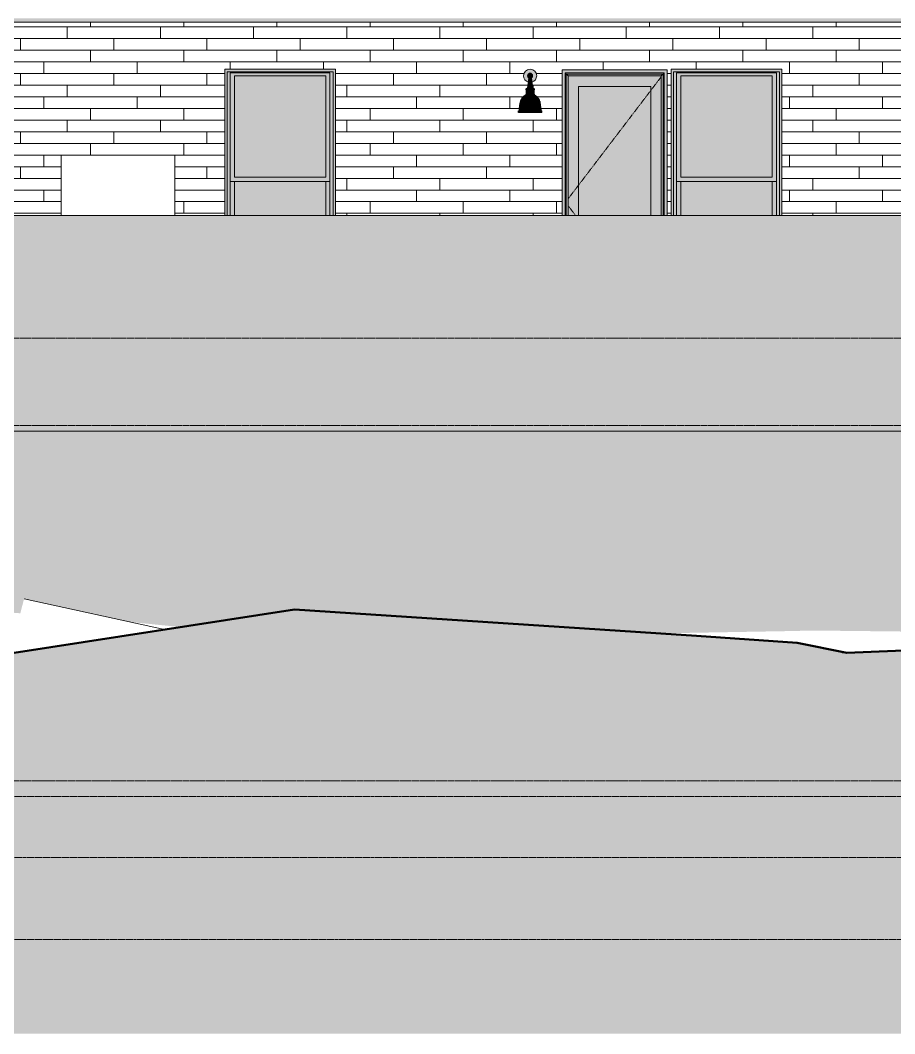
# Model space of a CAD drawing. Header units: inches. Extents: x -4178 to 1394, y -264 to 627.
# Drawn here: x -3475.6 to -3175.3, y -238.8 to 109.1 of the extents above; entities that cross this region are included whole.
import ezdxf

# ---------------------------------------------------------------- set-up
doc = ezdxf.new("R2010")
doc.units = ezdxf.units.IN
doc.header["$MEASUREMENT"] = 0
for name, pattern in [('Aligning Line 1_8_', [0.25, 0.125, -0.125]), ('Dash 1_16_', [0.125, 0.0625, -0.0625]), ('Grid Line 1_2_', [0.875, 0.5, -0.125, 0.125, -0.125])]:
    doc.linetypes.add(name, pattern=pattern)
for name, color, linetype, lineweight in [('0-1', 7, 'Continuous', 5), ('A-CLNG-1', 13, 'Continuous', 5), ('A-CLNG-2', 13, 'Continuous', 9), ('A-DOOR-4', 31, 'Continuous', 9), ('A-DOOR-5', 31, 'Dash 1_16_', 9), ('A-DOOR-FRAM', 31, 'Continuous', 9), ('A-DOOR-GLAZ', 31, 'Continuous', 9), ('A-FLOR-LEVL-1', 51, 'Grid Line 1_2_', 9), ('A-GLAZ-1', 151, 'Continuous', 9), ('A-WALL-3', 113, 'Continuous', 9), ('A-WALL-PATT-2', 111, 'Continuous', 9), ('C-TOPO', 7, 'Continuous', 9), ('C-TOPO-1', 250, 'Continuous', 50), ('E-ELEC-EQPM', 71, 'Continuous', 9), ('E-LITE-EQPM', 33, 'Continuous', 9), ('G-ANNO-SYMB', 111, 'Aligning Line 1_8_', 9), ('G-ANNO-SYMB-1', 147, 'Aligning Line 1_8_', 9), ('S-FNDN-1', 32, 'Continuous', 5)]:
    doc.layers.add(name, color=color, linetype=linetype, lineweight=lineweight)

# ---------------------------------------------------------------- blocks, each defined once
blk = doc.blocks.new('CTR  - Topography_rvt-1-BUILDING ELEVATION - WEST')
at = {"layer": 'C-TOPO'}
h = blk.add_hatch(dxfattribs=at)
h.set_pattern_fill('FP_3', color=256, style=0, pattern_type=2)
h.set_pattern_definition([(0, (-2936.56, 0), (24, 24), [24, -24]), (0, (-2936.56, 9), (24, 24), [24, -24]), (0, (-2936.56, 18), (24, 24), [24, -24]), (90, (-2933.56, 21), (-24, 24), [24, -24]), (90, (-2924.56, 21), (-24, 24), [24, -24]), (90, (-2915.56, 21), (-24, 24), [24, -24])])
h.paths.add_polyline_path([(-3078.28, -238.78), (-1926.91, -238.78), (-1926.91, -111.74), (-1948.54, -112.02), (-2089.83, -110.5), (-2098.67, -109.67), (-2269.1, -108), (-2283.86, -106.82), (-2289.99, -108), (-2520.53, -107.41), (-2640, -107.55), (-2645.4, -108), (-2730.41, -108), (-2736.58, -107.45), (-2865.63, -107.32), (-3028.03, -105.51), (-3133.52, -105.67), (-3191.84, -108), (-3208.83, -104.64), (-3243.43, -102.17), (-3381.47, -93.2), (-3477.77, -108), (-3552.41, -102.42), (-3643.76, -108), (-3681.9, -102.54), (-3912.57, -3.08), (-3919.57, 0), (-3932.13, 0), (-3985.01, -3.27), (-3985.01, -238.78), (-3133.45, -238.78)], flags=0)
for p, q in [((-3426.07, -100.05), (-3474.33, -89.55)), ((-3477.77, -108), (-3381.47, -93.2)), ((-3243.43, -102.17), (-3381.47, -93.2)), ((-3208.83, -104.64), (-3243.43, -102.17)), ((-3191.84, -108), (-3208.83, -104.64)), ((-3133.45, -105.66), (-3191.84, -108)), ((-3193.41, -108), (-3191.84, -108))]:
    blk.add_line(p, q, dxfattribs=at)
at = {"layer": 'C-TOPO-1'}
for p, q in [((-3381.47, -93.2), (-3477.77, -108)), ((-3243.43, -102.17), (-3381.47, -93.2)), ((-3208.83, -104.64), (-3243.43, -102.17)), ((-3191.84, -108), (-3208.83, -104.64)), ((-3133.45, -105.66), (-3191.84, -108))]:
    blk.add_line(p, q, dxfattribs=at)
blk = doc.blocks.new('CTR - 1st Phase -Stairs _ Elevators_rvt-1-BUILDING ELEVATION - WEST')
at = {"layer": 'A-FLOR-LEVL-1'}
for p, q in [((-4168.71, 0), (-1830.2, 0)), ((-4168.71, -30), (-1830.2, -30)), ((-4168.71, -152), (-1830.2, -152))]:
    blk.add_line(p, q, dxfattribs=at)
at = {"layer": 'G-ANNO-SYMB-1'}
blk.add_line((-1926.91, -206.49), (-4071.96, -206.49), dxfattribs=at)
blk = doc.blocks.new('Door-Inswing-Andersen-400_Series-Single - 3_ 0-1_8_ x custom height - _1st _ 2nd floor-2651741-BUILDING ELEVATION - WEST')
at = {"layer": 'A-DOOR-FRAM'}
for points in [[(-3288.55, 42), (-3288.51, 90.97), (-3254.49, 90.97), (-3254.49, 42), (-3253.46, 42), (-3253.46, 92), (-3289.59, 92), (-3289.59, 42), (-3288.84, 42)], [(-3288.21, 42), (-3288.21, 90.62), (-3288.55, 90.97), (-3288.55, 42)], [(-3254.95, 90.62), (-3254.84, 90.62), (-3254.49, 90.97), (-3288.55, 90.97), (-3288.21, 90.62), (-3255.02, 90.62)], [(-3288.1, 42), (-3287.52, 42), (-3287.52, 89.94), (-3288.21, 90.62), (-3288.21, 42)], [(-3267.59, 89.94), (-3255.52, 89.94), (-3254.84, 90.62), (-3288.21, 90.62), (-3287.52, 89.94), (-3283.96, 89.94)], [(-3254.95, 42), (-3254.84, 42), (-3254.84, 90.62), (-3255.52, 89.94), (-3255.52, 42)], [(-3254.49, 42), (-3254.49, 90.97), (-3254.84, 90.62), (-3254.84, 42)], [(-3257.47, 42), (-3255.52, 42), (-3255.52, 89.94), (-3287.52, 89.94), (-3287.52, 42), (-3283.96, 42), (-3283.96, 86.37), (-3259.09, 86.37), (-3259.09, 42)]]:
    blk.add_hatch(color=256, dxfattribs=at).paths.add_polyline_path(points, flags=0)
at = {"layer": 'A-DOOR-GLAZ'}
blk.add_hatch(color=256, dxfattribs=at).paths.add_polyline_path([(-3259.09, 42), (-3259.09, 86.37), (-3283.96, 86.37), (-3283.96, 42), (-3267.59, 42)], flags=0)
at = {"layer": 'A-DOOR-5'}
for p, q in [((-3287.52, 47.74), (-3255.52, 89.67)), ((-3287.52, 45.45), (-3284.89, 42))]:
    blk.add_line(p, q, dxfattribs=at)
at = {"layer": 'A-DOOR-FRAM'}
for p, q in [((-3289.59, 92), (-3289.59, 42)), ((-3253.46, 92), (-3289.59, 92)), ((-3289.59, 92), (-3289.59, 42)), ((-3253.46, 92), (-3289.59, 92)), ((-3288.55, 90.97), (-3288.55, 42)), ((-3288.55, 90.97), (-3254.49, 90.97)), ((-3288.21, 90.62), (-3288.55, 90.97)), ((-3288.55, 90.97), (-3288.55, 42)), ((-3288.55, 90.97), (-3254.49, 90.97)), ((-3287.52, 89.94), (-3288.21, 90.62)), ((-3288.21, 90.62), (-3288.21, 42)), ((-3254.84, 90.62), (-3288.21, 90.62)), ((-3255.52, 89.94), (-3254.84, 90.62)), ((-3254.84, 90.62), (-3254.49, 90.97)), ((-3254.84, 42), (-3254.84, 90.62)), ((-3254.49, 90.97), (-3254.49, 42)), ((-3254.49, 90.97), (-3254.49, 42)), ((-3253.46, 42), (-3253.46, 92)), ((-3253.46, 42), (-3253.46, 92)), ((-3287.52, 89.94), (-3287.52, 42)), ((-3255.52, 89.94), (-3287.52, 89.94)), ((-3255.52, 42), (-3255.52, 89.94)), ((-3283.96, 42), (-3283.96, 86.37)), ((-3283.96, 86.37), (-3259.09, 86.37)), ((-3259.09, 86.37), (-3259.09, 42))]:
    blk.add_line(p, q, dxfattribs=at)
blk = doc.blocks.new('Window-Double_Hung-Andersen-400_Series-Tilt_Wash - 1st Floor-2636085-BUILDING ELEVATION - WEST')
at = {"layer": 'A-GLAZ-1'}
for points in [[(-3368.64, 42), (-3367.4, 42), (-3367.4, 92.25), (-3405.42, 92.25), (-3405.42, 42), (-3403.55, 42), (-3403.55, 91), (-3369.27, 91), (-3369.27, 42)], [(-3401.66, 55.25), (-3370.71, 55.25), (-3370.71, 90), (-3402.11, 90), (-3402.11, 55.25)], [(-3370.71, 42), (-3370.71, 53.75), (-3402.11, 53.75), (-3402.11, 42), (-3401.66, 42)]]:
    blk.add_hatch(color=256, dxfattribs=at).paths.add_polyline_path(points, flags=0)
h = blk.add_hatch(color=256, dxfattribs=at)
h.paths.add_polyline_path([(-3369.27, 53.75), (-3369.27, 91), (-3403.55, 90.99), (-3403.55, 53.75), (-3370.71, 53.75)], flags=0)
h.paths.add_polyline_path([(-3401.66, 55.25), (-3402.11, 55.25), (-3402.11, 90), (-3370.71, 90), (-3370.71, 55.25)], flags=0)
h = blk.add_hatch(color=256, dxfattribs=at)
h.paths.add_polyline_path([(-3402.11, 42), (-3402.11, 53.75), (-3403.55, 53.75), (-3403.55, 42), (-3403.36, 42)], flags=0)
h.paths.add_polyline_path([(-3370.71, 42), (-3369.27, 42), (-3369.27, 53.75), (-3370.71, 53.75), (-3370.71, 48.39)], flags=0)
for p, q in [((-3367.4, 92.25), (-3405.42, 92.25)), ((-3405.42, 92.25), (-3405.42, 42)), ((-3405.42, 42), (-3405.42, 92.25)), ((-3367.4, 92.25), (-3405.42, 92.25)), ((-3404.61, 91.31), (-3404.61, 42)), ((-3404.61, 91.31), (-3368.21, 91.31)), ((-3403.55, 42), (-3403.55, 91)), ((-3403.55, 91), (-3369.27, 91)), ((-3369.27, 91), (-3369.27, 42)), ((-3368.21, 91.31), (-3368.21, 42)), ((-3367.4, 42), (-3367.4, 92.25)), ((-3367.4, 42), (-3367.4, 92.25)), ((-3402.11, 55.25), (-3402.11, 90)), ((-3402.11, 90), (-3370.71, 90)), ((-3370.71, 90), (-3370.71, 55.25)), ((-3403.55, 53.75), (-3369.27, 53.75)), ((-3370.71, 55.25), (-3402.11, 55.25)), ((-3402.11, 42), (-3402.11, 53.75)), ((-3370.71, 53.75), (-3370.71, 42))]:
    blk.add_line(p, q, dxfattribs=at)
blk = doc.blocks.new('VISA-OW2400-02-SASS - OW2400-L30K-MVOLT-V14-BUILDING ELEVATION - WEST')
at = {"layer": 'E-LITE-EQPM'}
h = blk.add_hatch(color=256, dxfattribs=at)
h.paths.add_polyline_path([(-3299.94, 87.83), (-3299.41, 88.05), (-3298.95, 88.41), (-3298.59, 88.88), (-3298.36, 89.42), (-3298.29, 90), (-3298.36, 90.58), (-3298.59, 91.13), (-3298.95, 91.59), (-3299.41, 91.95), (-3299.95, 92.17), (-3300.54, 92.25), (-3301.12, 92.17), (-3301.66, 91.95), (-3302.13, 91.59), (-3302.48, 91.13), (-3302.71, 90.58), (-3302.79, 90), (-3302.71, 89.42), (-3302.48, 88.88), (-3302.13, 88.41), (-3301.66, 88.05), (-3301.13, 87.83), (-3300.92, 89.24), (-3301.26, 89.55), (-3301.3, 89.68), (-3301.32, 89.69), (-3301.37, 90.05), (-3301.28, 90.32), (-3301.27, 90.39), (-3301.25, 90.44), (-3300.95, 90.73), (-3300.85, 90.75), (-3300.69, 90.85), (-3300.68, 90.79), (-3300.62, 90.77), (-3300.54, 90.71), (-3300.47, 90.77), (-3300.53, 90.79), (-3300.44, 90.85), (-3300.2, 90.71), (-3300.28, 90.83), (-3300.13, 90.75), (-3299.98, 90.65), (-3299.83, 90.46), (-3299.72, 90.19), (-3299.7, 90.02), (-3299.77, 89.66), (-3299.83, 89.63), (-3299.92, 89.41), (-3300, 89.35), (-3300.17, 89.22), (-3299.95, 87.89)], flags=0)
h.paths.add_polyline_path([(-3300.54, 90.77), (-3300.64, 90.79), (-3300.6, 90.87), (-3300.54, 90.77)], flags=0)
h = blk.add_hatch(color=256, dxfattribs=at)
h.paths.add_polyline_path([(-3300.72, 89.22), (-3300.54, 89.22), (-3300.54, 90.71), (-3300.69, 90.79), (-3300.72, 90.79), (-3300.72, 90.84), (-3300.85, 90.79), (-3300.88, 90.79), (-3301.28, 90.41), (-3301.28, 90.32), (-3301.34, 90.2), (-3301.36, 89.97), (-3301.3, 89.68), (-3301.27, 89.65), (-3301.26, 89.54), (-3300.9, 89.22), (-3300.76, 89.22)], flags=0)
h.paths.add_polyline_path([(-3300.54, 90.77), (-3300.6, 90.87), (-3300.64, 90.79), (-3300.54, 90.77)], flags=0)
for points in [[(-3300.24, 89.22), (-3300.17, 89.22), (-3299.85, 89.53), (-3299.81, 89.67), (-3299.77, 89.67), (-3299.7, 89.82), (-3299.7, 90.02), (-3299.72, 90.19), (-3299.85, 90.5), (-3299.98, 90.65), (-3300.2, 90.8), (-3300.28, 90.81), (-3300.28, 90.75), (-3300.49, 90.84), (-3300.54, 90.77), (-3300.44, 90.77), (-3300.54, 90.67), (-3300.54, 89.22), (-3300.26, 89.22)], [(-3300.92, 85.93), (-3300.54, 85.93), (-3300.54, 89.22), (-3300.9, 89.22), (-3301.41, 85.93), (-3300.96, 85.93)], [(-3299.64, 85.93), (-3300.2, 89.22), (-3300.54, 89.22), (-3300.54, 85.93), (-3299.69, 85.93)], [(-3300.81, 85.29), (-3300.54, 85.29), (-3300.55, 85.54), (-3301.99, 85.54), (-3301.99, 85.29), (-3300.83, 85.29)], [(-3300.84, 83.41), (-3300.54, 83.41), (-3300.55, 83.66), (-3301.99, 83.66), (-3301.99, 83.41), (-3300.85, 83.41)], [(-3300.85, 83.72), (-3300.54, 83.72), (-3300.56, 85.22), (-3301.92, 85.22), (-3301.89, 83.72), (-3300.88, 83.72)], [(-3300.81, 85.54), (-3300.54, 85.54), (-3300.54, 85.65), (-3300.54, 85.67), (-3300.54, 85.7), (-3301.54, 85.67), (-3301.54, 85.65), (-3301.83, 85.62), (-3301.89, 85.54), (-3300.81, 85.54)], [(-3300.54, 85.22), (-3300.55, 85.29), (-3301.79, 85.29), (-3301.73, 85.22), (-3300.56, 85.22)], [(-3300.86, 83.66), (-3300.54, 83.67), (-3300.54, 83.72), (-3301.73, 83.72), (-3301.79, 83.66), (-3300.88, 83.66)], [(-3299.64, 85.7), (-3299.64, 85.74), (-3299.65, 85.77), (-3299.64, 85.8), (-3299.55, 85.78), (-3299.55, 85.8), (-3299.64, 85.93), (-3300.54, 85.93), (-3300.54, 85.7), (-3300.15, 85.71), (-3299.96, 85.72), (-3299.78, 85.72), (-3299.64, 85.7)], [(-3299.18, 85.54), (-3299.28, 85.64), (-3300.54, 85.7), (-3300.54, 85.67), (-3300.54, 85.65), (-3300.54, 85.54), (-3299.25, 85.54)], [(-3299.15, 85.29), (-3299.09, 85.29), (-3299.09, 85.54), (-3300.54, 85.54), (-3300.54, 85.29), (-3299.18, 85.29)], [(-3299.85, 85.22), (-3299.34, 85.22), (-3299.28, 85.29), (-3300.54, 85.29), (-3300.54, 85.22), (-3299.9, 85.22)], [(-3299.18, 83.72), (-3299.15, 83.72), (-3299.15, 85.22), (-3300.54, 85.22), (-3300.54, 83.72), (-3299.25, 83.72)], [(-3299.34, 83.66), (-3299.28, 83.66), (-3299.36, 83.72), (-3300.54, 83.72), (-3300.54, 83.66), (-3299.36, 83.66)], [(-3299.14, 83.41), (-3299.09, 83.41), (-3299.09, 83.66), (-3300.54, 83.66), (-3300.54, 83.41), (-3299.18, 83.41)], [(-3301.08, 77.98), (-3300.54, 77.98), (-3300.54, 80.85), (-3303.93, 80.85), (-3304.23, 79.24), (-3304.28, 78.3), (-3304.29, 77.98), (-3301.11, 77.98)], [(-3301.47, 80.85), (-3300.54, 80.85), (-3300.54, 83.41), (-3301.99, 83.41), (-3302.87, 82.8), (-3303.58, 81.93), (-3303.93, 80.85), (-3301.56, 80.85)], [(-3297.14, 80.85), (-3297.55, 82.01), (-3298.34, 82.91), (-3299.14, 83.41), (-3300.54, 83.41), (-3300.54, 80.85), (-3297.14, 80.85)], [(-3297.14, 77.98), (-3296.79, 77.98), (-3296.81, 78.79), (-3296.92, 79.73), (-3297.14, 80.85), (-3300.54, 80.85), (-3300.54, 77.98), (-3297.24, 77.98)], [(-3301.56, 77.38), (-3300.54, 77.38), (-3300.54, 77.98), (-3304.53, 77.98), (-3304.53, 77.38), (-3301.68, 77.38)], [(-3296.54, 77.38), (-3296.54, 77.98), (-3300.54, 77.98), (-3300.54, 77.38), (-3297.02, 77.38)]]:
    blk.add_hatch(color=256, dxfattribs=at).paths.add_polyline_path(points, flags=0)
h = blk.add_hatch(color=256, dxfattribs=at)
h.paths.add_polyline_path([(-3300.64, 85.7), (-3300.54, 85.73), (-3300.54, 85.93), (-3301.44, 85.93), (-3301.48, 85.81), (-3301.41, 85.81), (-3301.41, 85.75), (-3301.31, 85.73), (-3301.29, 85.71), (-3301.09, 85.72), (-3300.88, 85.72), (-3300.7, 85.7)], flags=0)
h.paths.add_polyline_path([(-3301.44, 85.7), (-3301.44, 85.74), (-3301.48, 85.7)], flags=0)
for p, q in [((-3300.96, 89.22), (-3301.48, 85.93)), ((-3300.54, 89.22), (-3300.9, 89.22)), ((-3300.17, 89.22), (-3300.54, 89.22)), ((-3299.59, 85.93), (-3300.11, 89.22)), ((-3301.99, 85.54), (-3301.99, 85.29)), ((-3300.54, 85.54), (-3301.99, 85.54)), ((-3301.99, 85.29), (-3301.92, 85.22)), ((-3300.54, 85.29), (-3301.99, 85.29)), ((-3301.92, 83.72), (-3301.99, 83.66)), ((-3301.99, 83.66), (-3301.99, 83.41)), ((-3300.54, 83.66), (-3301.99, 83.66)), ((-3301.92, 85.22), (-3301.92, 83.72)), ((-3300.54, 85.22), (-3301.92, 85.22)), ((-3300.54, 83.72), (-3301.92, 83.72)), ((-3300.54, 85.7), (-3301.65, 85.7)), ((-3301.48, 85.7), (-3301.22, 85.7)), ((-3301.12, 85.93), (-3301.44, 85.93)), ((-3300.54, 85.93), (-3301.09, 85.93)), ((-3299.64, 85.93), (-3300.54, 85.93)), ((-3299.42, 85.7), (-3300.54, 85.7)), ((-3299.09, 85.54), (-3300.54, 85.54)), ((-3299.09, 85.29), (-3300.54, 85.29)), ((-3299.15, 85.22), (-3300.54, 85.22)), ((-3299.15, 83.72), (-3300.54, 83.72)), ((-3299.09, 83.66), (-3300.54, 83.66)), ((-3299.85, 85.7), (-3299.42, 85.7)), ((-3299.15, 85.22), (-3299.09, 85.29)), ((-3299.15, 83.72), (-3299.15, 85.22)), ((-3299.09, 83.66), (-3299.15, 83.72)), ((-3299.09, 85.29), (-3299.09, 85.54)), ((-3299.09, 83.41), (-3299.09, 83.66)), ((-3300.54, 83.41), (-3301.99, 83.41)), ((-3299.09, 83.41), (-3300.54, 83.41)), ((-3304.59, 77.98), (-3304.59, 77.38)), ((-3304.53, 77.98), (-3300.54, 77.98)), ((-3300.54, 77.38), (-3304.53, 77.38)), ((-3300.54, 77.98), (-3296.54, 77.98)), ((-3296.54, 77.38), (-3300.54, 77.38)), ((-3296.48, 77.38), (-3296.48, 77.98))]:
    blk.add_line(p, q, dxfattribs=at)
at = {"layer": 'E-LITE-EQPM', "flags": 128}
for points in [[(-3300.96, 89.22), (-3300.99, 89.24), (-3301.02, 89.26), (-3301.05, 89.29), (-3301.08, 89.31), (-3301.1, 89.34), (-3301.13, 89.36), (-3301.16, 89.39), (-3301.18, 89.42), (-3301.2, 89.45), (-3301.22, 89.48), (-3301.24, 89.51), (-3301.26, 89.54), (-3301.28, 89.57), (-3301.3, 89.6), (-3301.31, 89.64), (-3301.33, 89.67), (-3301.34, 89.71), (-3301.35, 89.74), (-3301.36, 89.78), (-3301.37, 89.81), (-3301.38, 89.85), (-3301.38, 89.89), (-3301.38, 89.92), (-3301.39, 89.96), (-3301.39, 90), (-3301.39, 90.03), (-3301.39, 90.07), (-3301.38, 90.11), (-3301.38, 90.14), (-3301.37, 90.18), (-3301.36, 90.22), (-3301.35, 90.25), (-3301.34, 90.29), (-3301.33, 90.32), (-3301.32, 90.36), (-3301.3, 90.39), (-3301.29, 90.42), (-3301.27, 90.46), (-3301.25, 90.49), (-3301.23, 90.52), (-3301.21, 90.55), (-3301.19, 90.58), (-3301.16, 90.61), (-3301.14, 90.63), (-3301.11, 90.66), (-3301.08, 90.68), (-3301.06, 90.71), (-3301.03, 90.73), (-3301, 90.75), (-3300.97, 90.77), (-3300.94, 90.79), (-3300.9, 90.81), (-3300.87, 90.83), (-3300.84, 90.84), (-3300.8, 90.86), (-3300.77, 90.87), (-3300.73, 90.88), (-3300.7, 90.89), (-3300.66, 90.9), (-3300.63, 90.91), (-3300.59, 90.91), (-3300.55, 90.92), (-3300.54, 90.92)], [(-3300.54, 90.92), (-3300.5, 90.92), (-3300.46, 90.91), (-3300.43, 90.91), (-3300.39, 90.9), (-3300.35, 90.89), (-3300.32, 90.88), (-3300.28, 90.87), (-3300.25, 90.85), (-3300.22, 90.84), (-3300.18, 90.82), (-3300.15, 90.8), (-3300.12, 90.78), (-3300.09, 90.76), (-3300.06, 90.74), (-3300.03, 90.72), (-3300, 90.7), (-3299.97, 90.67), (-3299.95, 90.65), (-3299.92, 90.62), (-3299.9, 90.59), (-3299.88, 90.56), (-3299.85, 90.53), (-3299.83, 90.5), (-3299.81, 90.47), (-3299.8, 90.44), (-3299.78, 90.41), (-3299.76, 90.37), (-3299.75, 90.34), (-3299.74, 90.3), (-3299.72, 90.27), (-3299.71, 90.23), (-3299.71, 90.2), (-3299.7, 90.16), (-3299.69, 90.12), (-3299.69, 90.09), (-3299.69, 90.05), (-3299.68, 90.01), (-3299.69, 89.98), (-3299.69, 89.94), (-3299.69, 89.9), (-3299.69, 89.87), (-3299.7, 89.83), (-3299.71, 89.79), (-3299.72, 89.76), (-3299.73, 89.72), (-3299.74, 89.69), (-3299.75, 89.65), (-3299.77, 89.62), (-3299.78, 89.59), (-3299.8, 89.55), (-3299.82, 89.52), (-3299.84, 89.49), (-3299.86, 89.46), (-3299.88, 89.43), (-3299.91, 89.4), (-3299.93, 89.38), (-3299.96, 89.35), (-3299.98, 89.32), (-3300.01, 89.3), (-3300.04, 89.28), (-3300.07, 89.25), (-3300.1, 89.23), (-3300.11, 89.22)], [(-3301.99, 85.54), (-3301.97, 85.56), (-3301.96, 85.57), (-3301.95, 85.58), (-3301.94, 85.59), (-3301.92, 85.61), (-3301.91, 85.62), (-3301.89, 85.63), (-3301.88, 85.64), (-3301.86, 85.65), (-3301.85, 85.66), (-3301.83, 85.66), (-3301.81, 85.67), (-3301.8, 85.68), (-3301.78, 85.68), (-3301.76, 85.69), (-3301.74, 85.69), (-3301.73, 85.7), (-3301.71, 85.7), (-3301.71, 85.7)], [(-3301.71, 85.7), (-3301.7, 85.7), (-3301.69, 85.7), (-3301.68, 85.7), (-3301.67, 85.71), (-3301.66, 85.71), (-3301.65, 85.71), (-3301.64, 85.71), (-3301.64, 85.71), (-3301.63, 85.72), (-3301.62, 85.72), (-3301.61, 85.72), (-3301.6, 85.73), (-3301.59, 85.73), (-3301.59, 85.74), (-3301.58, 85.74), (-3301.57, 85.75), (-3301.57, 85.75), (-3301.56, 85.76), (-3301.55, 85.76), (-3301.55, 85.77), (-3301.54, 85.78), (-3301.53, 85.78), (-3301.53, 85.79), (-3301.52, 85.8), (-3301.52, 85.81), (-3301.51, 85.81), (-3301.51, 85.82), (-3301.5, 85.83), (-3301.5, 85.84), (-3301.5, 85.85), (-3301.49, 85.85), (-3301.49, 85.86), (-3301.49, 85.87), (-3301.49, 85.88), (-3301.48, 85.89), (-3301.48, 85.9), (-3301.48, 85.91), (-3301.48, 85.92), (-3301.48, 85.93), (-3301.48, 85.93)], [(-3299.59, 85.93), (-3299.59, 85.92), (-3299.59, 85.91), (-3299.59, 85.9), (-3299.59, 85.89), (-3299.59, 85.88), (-3299.58, 85.87), (-3299.58, 85.87), (-3299.58, 85.86), (-3299.58, 85.85), (-3299.57, 85.84), (-3299.57, 85.83), (-3299.57, 85.82), (-3299.56, 85.82), (-3299.56, 85.81), (-3299.55, 85.8), (-3299.55, 85.79), (-3299.54, 85.79), (-3299.54, 85.78), (-3299.53, 85.77), (-3299.52, 85.77), (-3299.52, 85.76), (-3299.51, 85.75), (-3299.5, 85.75), (-3299.49, 85.74), (-3299.49, 85.74), (-3299.48, 85.73), (-3299.47, 85.73), (-3299.46, 85.72), (-3299.46, 85.72), (-3299.45, 85.72), (-3299.44, 85.71), (-3299.43, 85.71), (-3299.42, 85.71), (-3299.41, 85.71), (-3299.4, 85.71), (-3299.4, 85.7), (-3299.39, 85.7), (-3299.38, 85.7), (-3299.37, 85.7), (-3299.37, 85.7)], [(-3299.37, 85.7), (-3299.35, 85.7), (-3299.33, 85.69), (-3299.31, 85.69), (-3299.3, 85.68), (-3299.28, 85.68), (-3299.26, 85.67), (-3299.24, 85.66), (-3299.23, 85.66), (-3299.21, 85.65), (-3299.2, 85.64), (-3299.18, 85.63), (-3299.17, 85.62), (-3299.15, 85.61), (-3299.14, 85.59), (-3299.13, 85.58), (-3299.11, 85.57), (-3299.1, 85.56), (-3299.09, 85.54), (-3299.09, 85.54)], [(-3304.34, 77.98), (-3304.28, 78.83), (-3304.18, 79.68), (-3304.05, 80.52), (-3303.99, 80.85)], [(-3303.99, 80.85), (-3303.96, 80.99), (-3303.92, 81.12), (-3303.88, 81.26), (-3303.83, 81.4), (-3303.78, 81.53), (-3303.72, 81.66), (-3303.66, 81.79), (-3303.59, 81.91), (-3303.52, 82.04), (-3303.44, 82.16), (-3303.36, 82.28), (-3303.28, 82.39), (-3303.18, 82.5), (-3303.09, 82.61), (-3302.99, 82.71), (-3302.89, 82.81), (-3302.78, 82.9), (-3302.67, 82.99), (-3302.55, 83.08), (-3302.43, 83.16), (-3302.31, 83.23), (-3302.19, 83.3), (-3302.06, 83.37), (-3301.99, 83.41)], [(-3299.09, 83.41), (-3298.96, 83.34), (-3298.83, 83.28), (-3298.71, 83.2), (-3298.59, 83.12), (-3298.47, 83.04), (-3298.36, 82.95), (-3298.25, 82.86), (-3298.14, 82.77), (-3298.04, 82.67), (-3297.94, 82.56), (-3297.85, 82.45), (-3297.76, 82.34), (-3297.68, 82.23), (-3297.6, 82.11), (-3297.52, 81.99), (-3297.45, 81.86), (-3297.38, 81.74), (-3297.32, 81.61), (-3297.27, 81.47), (-3297.22, 81.34), (-3297.18, 81.2), (-3297.14, 81.07), (-3297.1, 80.93), (-3297.09, 80.85)], [(-3297.09, 80.85), (-3296.94, 80), (-3296.83, 79.16), (-3296.75, 78.3), (-3296.73, 77.98)]]:
    blk.add_lwpolyline(points, dxfattribs=at)
at = {"layer": 'E-LITE-EQPM'}
for start, end in [(360, 180), (180, 254.7454), (285.2546, 360)]:
    blk.add_arc((-3300.54, 90), 2.25, start, end, dxfattribs=at)
blk = doc.blocks.new('262400 - Switchboards and Panelboards - Electric Panel - Generic - 262400 - Switchboards and Panelboards - Electric Panel - Generic-2655902-BUILDING ELEVATION - WEST')
at = {"layer": 'E-ELEC-EQPM'}
for p, q in [((-3568.59, 62.71), (-3529.59, 62.71)), ((-3568.59, 42), (-3568.59, 62.71)), ((-3529.59, 42), (-3529.59, 62.71))]:
    blk.add_line(p, q, dxfattribs=at)

msp = doc.modelspace()

# ---------------------------------------------------------------- hatches: boundary and pattern name
at = {"layer": 'A-CLNG-1'}
msp.add_hatch(color=256, dxfattribs=at).paths.add_polyline_path([(-2645.549, 108.375), (-2637.674, 108.375), (-2637.674, 109.75), (-3860.474, 109.75), (-3860.474, 108.375), (-2654.177, 108.375)], flags=0)
at = {"layer": 'A-WALL-PATT-2'}
h = msp.add_hatch(dxfattribs=at)
h.set_pattern_fill('FP_5', color=256, style=0, pattern_type=2)
h.set_pattern_definition([(0, (-3827.511, -29.2), (0, 4), []), (90, (-3827.511, -29.2), (-8, 8), [4, -28]), (90, (-3811.511, -25.2), (-8, 8), [4, -28])])
h.paths.add_polyline_path([(-3823.199, 42), (-3808.748, 42), (-3808.748, 92.25), (-3770.725, 92.25), (-3770.725, 42), (-3747.475, 42), (-3747.475, 62.708), (-3587.475, 62.708), (-3587.475, 42), (-3568.588, 42), (-3568.588, 62.708), (-3529.588, 62.708), (-3529.588, 42), (-3508.686, 42), (-3508.686, 53), (-3479.686, 53), (-3479.686, 42), (-3461.588, 42), (-3461.588, 62.708), (-3422.588, 62.708), (-3422.588, 42), (-3405.422, 42), (-3405.422, 92.25), (-3367.399, 92.25), (-3367.399, 42), (-3289.586, 42), (-3289.586, 92), (-3253.461, 92), (-3253.461, 42), (-3252.135, 42), (-3252.135, 92.25), (-3214.112, 92.25), (-3214.112, 42), (-3170.086, 42), (-3170.086, 53), (-3141.086, 53), (-3141.086, 42), (-3132.161, 42), (-3132.161, 53), (-3103.161, 53), (-3103.161, 42), (-3060.135, 42), (-3060.135, 92.25), (-3022.112, 92.25), (-3022.112, 42), (-3020.786, 42), (-3020.786, 92), (-2984.661, 92), (-2984.661, 42), (-2886.386, 42), (-2886.386, 92), (-2850.261, 92), (-2850.261, 42), (-2848.935, 42), (-2848.935, 92.25), (-2810.912, 92.25), (-2810.912, 42), (-2810.535, 42), (-2810.535, 92.25), (-2772.512, 92.25), (-2772.512, 42), (-2738.961, 42), (-2738.961, 53), (-2712.324, 53), (-2712.324, 108.375), (-3823.199, 108.375), (-3823.199, 48.386)], flags=0)
h.paths.add_polyline_path([(-2896.863, 85.702), (-2897.245, 85.715), (-2897.052, 85.702), (-2896.864, 85.702)], flags=0)
h.paths.add_polyline_path([(-2893.823, 77.384), (-2901.331, 77.384), (-2901.331, 77.978), (-2901.085, 77.978), (-2901.029, 79.238), (-2901.013, 79.418), (-2900.633, 81.154), (-2900.324, 82.011), (-2899.552, 82.895), (-2898.785, 83.406), (-2898.785, 83.656), (-2898.591, 83.656), (-2898.533, 83.724), (-2898.718, 83.724), (-2898.688, 85.224), (-2898.533, 85.224), (-2898.625, 85.291), (-2898.785, 85.291), (-2898.785, 85.541), (-2898.688, 85.541), (-2898.591, 85.638), (-2897.942, 85.727), (-2898.087, 85.71), (-2898.105, 85.744), (-2898.131, 85.761), (-2898.227, 85.744), (-2898.235, 85.814), (-2898.28, 85.832), (-2898.235, 85.927), (-2897.928, 87.83), (-2898.461, 88.051), (-2898.927, 88.409), (-2899.285, 88.875), (-2899.51, 89.418), (-2899.586, 90), (-2899.51, 90.582), (-2899.285, 91.125), (-2898.905, 91.608), (-2898.337, 92), (-2897.919, 92.173), (-2897.336, 92.25), (-2896.754, 92.173), (-2896.211, 91.949), (-2895.745, 91.591), (-2895.388, 91.125), (-2895.163, 90.582), (-2895.086, 90), (-2895.163, 89.418), (-2895.388, 88.875), (-2895.745, 88.409), (-2896.211, 88.051), (-2896.744, 87.827), (-2896.393, 85.864), (-2896.395, 85.799), (-2896.491, 85.797), (-2896.491, 85.751), (-2896.491, 85.708), (-2896.838, 85.707), (-2896.645, 85.702), (-2896.047, 85.619), (-2895.935, 85.541), (-2895.887, 85.541), (-2895.887, 85.291), (-2896.081, 85.291), (-2896.14, 85.224), (-2895.955, 85.224), (-2895.984, 83.724), (-2896.14, 83.724), (-2896.043, 83.656), (-2895.887, 83.656), (-2895.887, 83.406), (-2895.011, 82.811), (-2894.292, 81.926), (-2893.903, 80.662), (-2893.659, 79.418), (-2893.587, 77.978), (-2893.341, 77.978), (-2893.341, 77.384)], flags=0)
h.paths.add_polyline_path([(-3300.063, 85.702), (-3300.445, 85.715), (-3300.252, 85.702), (-3300.064, 85.702)], flags=0)
h.paths.add_polyline_path([(-3297.142, 77.384), (-3304.531, 77.384), (-3304.531, 77.978), (-3304.285, 77.978), (-3304.229, 79.238), (-3304.213, 79.418), (-3303.833, 81.154), (-3303.572, 81.954), (-3302.752, 82.895), (-3301.985, 83.406), (-3301.985, 83.656), (-3301.791, 83.656), (-3301.733, 83.724), (-3301.918, 83.724), (-3301.888, 85.224), (-3301.733, 85.224), (-3301.825, 85.291), (-3301.985, 85.291), (-3301.985, 85.541), (-3301.888, 85.541), (-3301.791, 85.638), (-3301.142, 85.727), (-3301.287, 85.71), (-3301.305, 85.744), (-3301.331, 85.761), (-3301.427, 85.744), (-3301.435, 85.814), (-3301.48, 85.832), (-3301.435, 85.927), (-3301.128, 87.83), (-3301.661, 88.051), (-3302.127, 88.409), (-3302.485, 88.875), (-3302.71, 89.418), (-3302.786, 90), (-3302.71, 90.582), (-3302.485, 91.125), (-3302.127, 91.591), (-3301.661, 91.949), (-3301.109, 92.175), (-3300.536, 92.25), (-3299.954, 92.173), (-3299.411, 91.949), (-3298.945, 91.591), (-3298.588, 91.125), (-3298.363, 90.582), (-3298.286, 90), (-3298.363, 89.418), (-3298.588, 88.875), (-3298.945, 88.409), (-3299.411, 88.051), (-3299.944, 87.827), (-3299.593, 85.864), (-3299.595, 85.799), (-3299.691, 85.797), (-3299.691, 85.751), (-3299.691, 85.708), (-3300.038, 85.707), (-3299.845, 85.702), (-3299.247, 85.619), (-3299.135, 85.541), (-3299.087, 85.541), (-3299.087, 85.291), (-3299.281, 85.291), (-3299.34, 85.224), (-3299.155, 85.224), (-3299.184, 83.724), (-3299.34, 83.724), (-3299.243, 83.656), (-3299.087, 83.656), (-3299.087, 83.406), (-3298.211, 82.811), (-3297.492, 81.926), (-3297.103, 80.662), (-3296.859, 79.418), (-3296.787, 77.978), (-3296.541, 77.978), (-3296.541, 77.384), (-3297.023, 77.384)], flags=0)
h.paths.add_polyline_path([(-2973.238, 85.702), (-2973.62, 85.715), (-2973.427, 85.702), (-2973.239, 85.702)], flags=0)
h.paths.add_polyline_path([(-2969.716, 77.384), (-2977.706, 77.384), (-2977.706, 77.978), (-2977.46, 77.978), (-2977.404, 79.238), (-2977.388, 79.418), (-2977.008, 81.154), (-2976.747, 81.954), (-2975.927, 82.895), (-2975.16, 83.406), (-2975.16, 83.656), (-2974.966, 83.656), (-2974.908, 83.724), (-2975.093, 83.724), (-2975.063, 85.224), (-2974.908, 85.224), (-2975, 85.291), (-2975.16, 85.291), (-2975.16, 85.541), (-2975.063, 85.541), (-2974.966, 85.638), (-2974.319, 85.727), (-2974.462, 85.71), (-2974.48, 85.744), (-2974.506, 85.761), (-2974.602, 85.744), (-2974.61, 85.814), (-2974.655, 85.832), (-2974.61, 85.927), (-2974.319, 87.837), (-2974.836, 88.051), (-2975.302, 88.409), (-2975.66, 88.875), (-2975.885, 89.418), (-2975.961, 90), (-2975.885, 90.582), (-2975.66, 91.125), (-2975.302, 91.591), (-2974.712, 92), (-2974.294, 92.173), (-2973.711, 92.25), (-2973.129, 92.173), (-2972.586, 91.949), (-2972.12, 91.591), (-2971.763, 91.125), (-2971.538, 90.582), (-2971.461, 90), (-2971.538, 89.418), (-2971.763, 88.875), (-2972.12, 88.409), (-2972.586, 88.051), (-2973.119, 87.827), (-2972.768, 85.864), (-2972.77, 85.799), (-2972.866, 85.797), (-2972.866, 85.751), (-2972.866, 85.708), (-2973.213, 85.707), (-2973.02, 85.702), (-2972.422, 85.619), (-2972.31, 85.541), (-2972.262, 85.541), (-2972.262, 85.291), (-2972.456, 85.291), (-2972.515, 85.224), (-2972.33, 85.224), (-2972.359, 83.724), (-2972.515, 83.724), (-2972.418, 83.656), (-2972.262, 83.656), (-2972.224, 83.381), (-2971.386, 82.811), (-2970.667, 81.926), (-2970.278, 80.662), (-2970.034, 79.418), (-2969.962, 77.978), (-2969.716, 77.978)], flags=0)
h.paths.add_polyline_path([(-3687.013, 85.702), (-3687.395, 85.715), (-3687.202, 85.702), (-3687.014, 85.702)], flags=0)
h.paths.add_polyline_path([(-3684.092, 77.384), (-3691.481, 77.384), (-3691.481, 77.978), (-3691.235, 77.978), (-3691.179, 79.238), (-3691.163, 79.418), (-3690.783, 81.154), (-3690.522, 81.954), (-3689.702, 82.895), (-3688.935, 83.406), (-3688.935, 83.656), (-3688.741, 83.656), (-3688.683, 83.724), (-3688.868, 83.724), (-3688.838, 85.224), (-3688.683, 85.224), (-3688.775, 85.291), (-3688.935, 85.291), (-3688.935, 85.541), (-3688.838, 85.541), (-3688.741, 85.638), (-3688.092, 85.727), (-3688.237, 85.71), (-3688.255, 85.744), (-3688.281, 85.761), (-3688.377, 85.744), (-3688.385, 85.814), (-3688.43, 85.832), (-3688.385, 85.927), (-3688.078, 87.83), (-3688.611, 88.051), (-3689.077, 88.409), (-3689.435, 88.875), (-3689.66, 89.418), (-3689.736, 90), (-3689.66, 90.582), (-3689.435, 91.125), (-3689.077, 91.591), (-3688.611, 91.949), (-3688.069, 92.173), (-3687.486, 92.25), (-3686.904, 92.173), (-3686.361, 91.949), (-3685.895, 91.591), (-3685.538, 91.125), (-3685.313, 90.582), (-3685.236, 90), (-3685.313, 89.418), (-3685.538, 88.875), (-3685.895, 88.409), (-3686.361, 88.051), (-3686.894, 87.827), (-3686.543, 85.864), (-3686.545, 85.799), (-3686.641, 85.797), (-3686.641, 85.751), (-3686.641, 85.708), (-3686.988, 85.707), (-3686.795, 85.702), (-3686.197, 85.619), (-3686.085, 85.541), (-3686.037, 85.541), (-3686.037, 85.291), (-3686.231, 85.291), (-3686.29, 85.224), (-3686.105, 85.224), (-3686.134, 83.724), (-3686.29, 83.724), (-3686.197, 83.656), (-3686.037, 83.656), (-3686.037, 83.406), (-3685.161, 82.811), (-3684.442, 81.926), (-3684.053, 80.662), (-3683.809, 79.418), (-3683.737, 77.978), (-3683.491, 77.978), (-3683.491, 77.384), (-3683.973, 77.384)], flags=0)
h = msp.add_hatch(dxfattribs=at)
h.set_pattern_fill('FP_6', color=256, style=0, pattern_type=2)
h.set_pattern_definition([(0, (-1929.199, 0.8), (0, 4), []), (90, (-1929.199, 0.8), (-8, 8), [4, -28]), (90, (-1913.199, 4.8), (-8, 8), [4, -28])])
h.paths.add_polyline_path([(-2060.98, -32), (-1931.324, -32), (-1931.324, 42), (-3830.808, 42), (-3830.808, -31.441), (-3830.568, -32), (-2128.014, -32)], flags=0)
at = {"layer": 'S-FNDN-1'}
h = msp.add_hatch(color=256, dxfattribs=at)
h.paths.add_polyline_path([(-1948.543, -112.015), (-1931.324, -111.793), (-1931.324, -32), (-3819.324, -32), (-3819.324, -41.237), (-3704.8, -89.76), (-3493.046, -94.117), (-3486.092, -93.693), (-3475.607, -94.476), (-3474.328, -89.553), (-3438.098, -97.436), (-3420.547, -99.206), (-3381.474, -93.201), (-3255.865, -101.361), (-3208.832, -100.535), (-3205.988, -100.421), (-3201.436, -100.414), (-2706.816, -105.928), (-2701.245, -105.933), (-2697.323, -106.283), (-2680.188, -106.578), (-2676.687, -106.289), (-2660.943, -106.31), (-2289.853, -107.974), (-2283.857, -106.822), (-2269.098, -108), (-2098.671, -109.671), (-2081.746, -110.587), (-1993.946, -111.528)], flags=0)
h.paths.add_polyline_path([(-2634.324, -92), (-2670.324, -92), (-2670.324, -56), (-2634.324, -56), (-2634.324, -71.266)], flags=0)
h.paths.add_polyline_path([(-2764.837, -92), (-2790.324, -92), (-2790.324, -56), (-2754.324, -56), (-2754.324, -92)], flags=0)
h.paths.add_polyline_path([(-2694.324, -92), (-2730.324, -92), (-2730.324, -56), (-2694.324, -56), (-2694.324, -71.266)], flags=0)

# ---------------------------------------------------------------- linework, layer by layer
at = {"layer": 'A-CLNG-2'}
msp.add_line((-2637.674, 108.375), (-3860.474, 108.375), dxfattribs=at)
at = {"layer": 'A-WALL-3'}
for p, q in [((-1927.074, 42), (-3830.808, 42)), ((-3830.568, -32), (-1927.074, -32))]:
    msp.add_line(p, q, dxfattribs=at)
at = {"layer": 'G-ANNO-SYMB'}
for p, q in [((-1926.912, -157.31), (-4072, -157.31)), ((-1926.912, -178.239), (-4072, -178.239))]:
    msp.add_line(p, q, dxfattribs=at)

# ---------------------------------------------------------------- block references
at = {"layer": '0-1'}
for name in ['CTR - 1st Phase -Stairs _ Elevators_rvt-1-BUILDING ELEVATION - WEST', 'CTR  - Topography_rvt-1-BUILDING ELEVATION - WEST']:
    msp.add_blockref(name, (0, 0), dxfattribs=at)
at = {"layer": 'A-DOOR-4'}
msp.add_blockref('Door-Inswing-Andersen-400_Series-Single - 3_ 0-1_8_ x custom height - _1st _ 2nd floor-2651741-BUILDING ELEVATION - WEST', (0, 0), dxfattribs=at)
at = {"layer": 'A-GLAZ-1'}
for p in [(0, 0), (153.287, 0)]:
    msp.add_blockref('Window-Double_Hung-Andersen-400_Series-Tilt_Wash - 1st Floor-2636085-BUILDING ELEVATION - WEST', p, dxfattribs=at)
at = {"layer": 'E-ELEC-EQPM'}
msp.add_blockref('262400 - Switchboards and Panelboards - Electric Panel - Generic - 262400 - Switchboards and Panelboards - Electric Panel - Generic-2655902-BUILDING ELEVATION - WEST', (107, 0), dxfattribs=at)
at = {"layer": 'E-LITE-EQPM'}
msp.add_blockref('VISA-OW2400-02-SASS - OW2400-L30K-MVOLT-V14-BUILDING ELEVATION - WEST', (0, 0), dxfattribs=at)

doc.saveas('drawing.dxf')
